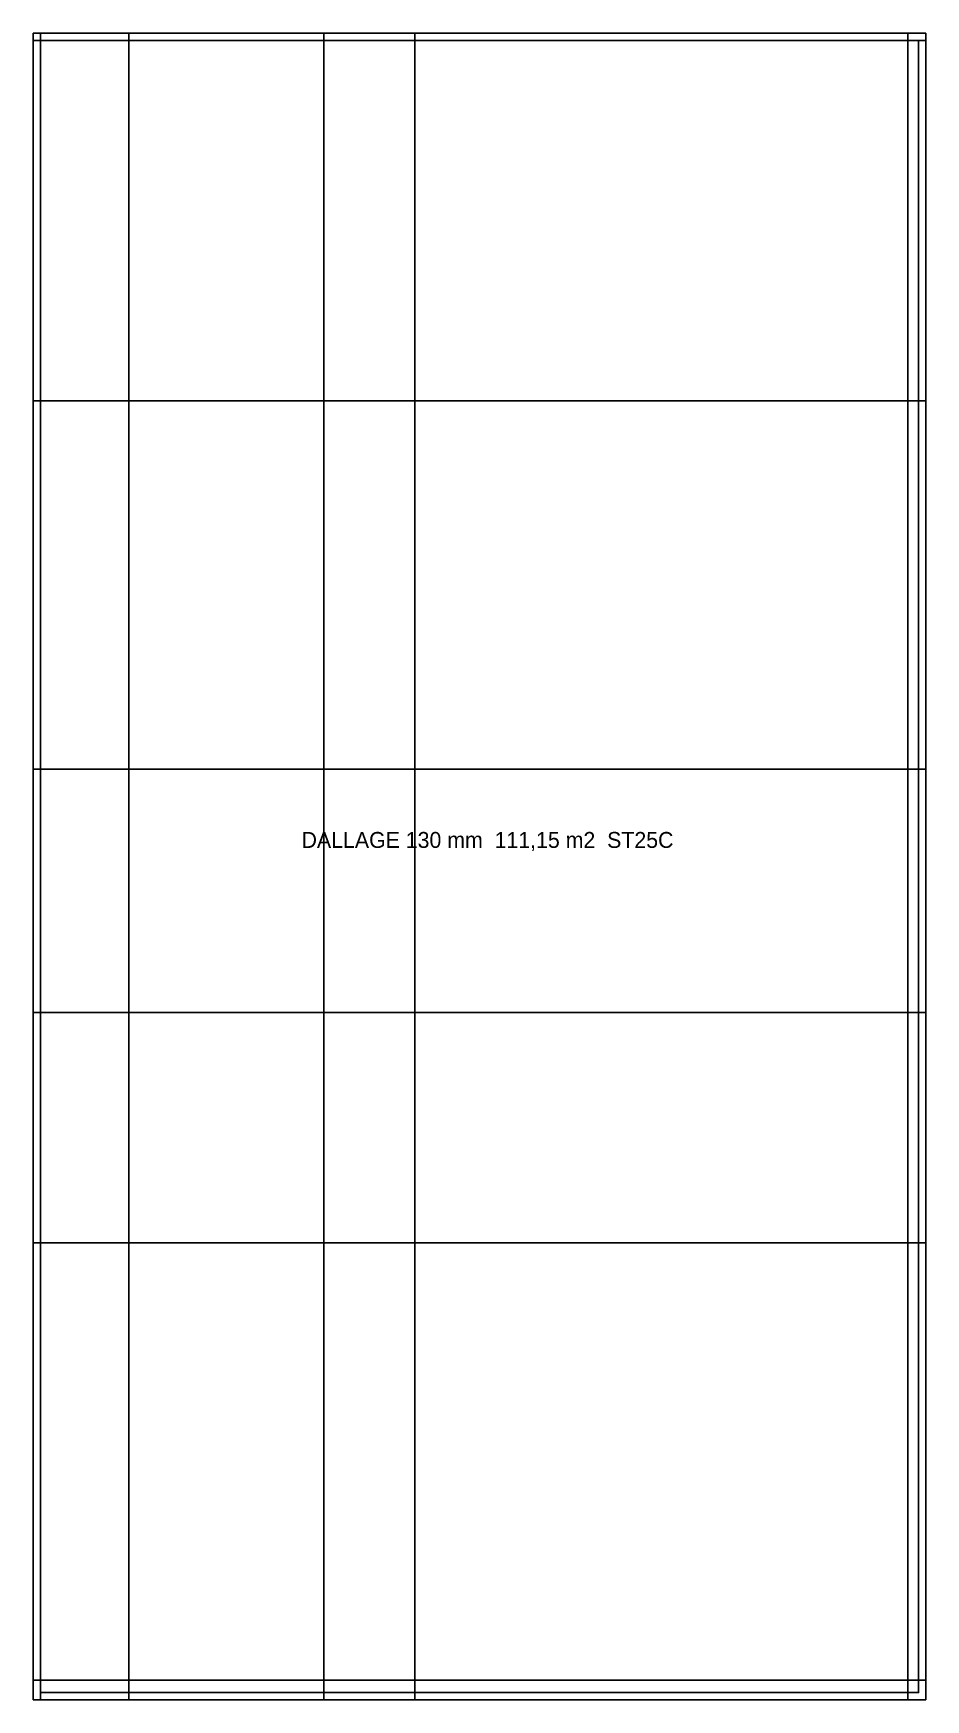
# Model space of a CAD drawing. Header units: millimetres. Extents: x 85470 to 95550, y 44380 to 63200.
import ezdxf

# ---------------------------------------------------------------- set-up
doc = ezdxf.new("R2010")
doc.units = ezdxf.units.MM
for name, color, linetype in [('PLANCHER-AXES', 8, 'Continuous'), ('PLANCHER-EXISTANT', 8, 'Continuous'), ('PLANCHER-OUVRAGE', 5, 'Continuous'), ('PLANCHER-TEXTE', 7, 'Continuous')]:
    doc.layers.add(name, color=color, linetype=linetype)

msp = doc.modelspace()

# ---------------------------------------------------------------- linework, layer by layer
at = {"layer": 'PLANCHER-AXES'}
for p, q in [((85470, 63120), (95550, 63120)), ((85550, 44380), (85550, 63200)), ((86550, 44380), (86550, 63200)), ((88750, 44380), (88750, 63200)), ((89780, 44380), (89780, 63200)), ((95350, 44380), (95350, 63200)), ((85470, 59050), (95550, 59050)), ((85470, 54890), (95550, 54890)), ((85470, 52140), (95550, 52140)), ((85470, 49540), (95550, 49540)), ((85470, 44600), (95550, 44600))]:
    msp.add_line(p, q, dxfattribs=at)
at = {"layer": 'PLANCHER-EXISTANT'}
msp.add_lwpolyline([(85470, 44380), (95550, 44380), (95550, 63200), (85470, 63200), (85470, 44380)], dxfattribs=at)
at = {"layer": 'PLANCHER-OUVRAGE'}
msp.add_lwpolyline([(85550, 44460), (95470, 44460), (95470, 63120), (85550, 63120), (85550, 44460)], dxfattribs=at)

# ---------------------------------------------------------------- texts
at = {"layer": 'PLANCHER-TEXTE'}
msp.add_text('DALLAGE 130 mm  111,15 m2  ST25C', height=180, dxfattribs=at).set_placement((88500, 54000))

doc.saveas('drawing.dxf')
